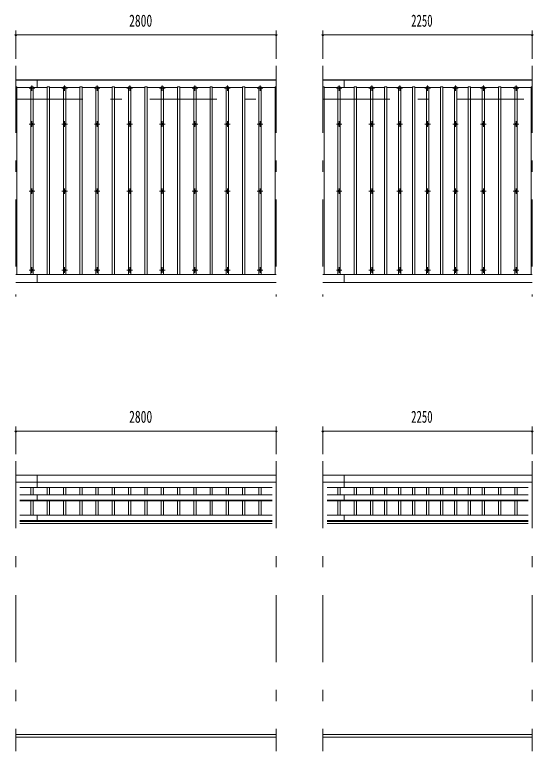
# Model space of a CAD drawing. Units: millimetres, scale not verified. Extents: x -25848 to 25858, y -10500 to 10500.
# Drawn here: x -15979 to -10409, y 1645 to 9567 of the extents above; entities that cross this region are included whole.
import ezdxf
from ezdxf.enums import TextEntityAlignment as Align

# ---------------------------------------------------------------- set-up
doc = ezdxf.new("R2010")
doc.units = ezdxf.units.MM
doc.header["$LTSCALE"] = 60
doc.linetypes.add('USER3', pattern=[24, 12, -5, 2, -5])
for name, color, linetype, lineweight in [('0-2_1-05BOLD', 7, 'Continuous', 18), ('0-3_1-25CENTER', 3, 'USER3', 18), ('0-4_1-45THIN', 4, 'Continuous', 18), ('0-5_1-55DIM', 3, 'Continuous', 18)]:
    doc.layers.add(name, color=color, linetype=linetype, lineweight=lineweight)
doc.styles.add('ＭＳ ゴシック', font='')
doc.styles.get('ＭＳ ゴシック').set_extended_font_data('MS Gothic')

msp = doc.modelspace()

# ---------------------------------------------------------------- linework, layer by layer
at = {"layer": '0-2_1-05BOLD'}
for p, q in [((-15968.67, 8867.67), (-13168.67, 8867.67)), ((-15968.67, 8862.67), (-13168.67, 8862.67)), ((-15738.67, 8867.67), (-15738.67, 8784.63)), ((-12668.67, 8867.67), (-10418.67, 8867.67)), ((-12668.67, 8862.67), (-10418.67, 8862.67)), ((-12438.67, 8867.67), (-12438.67, 8784.63)), ((-15968.67, 6773.43), (-13168.67, 6773.43)), ((-15738.67, 6773.43), (-15738.67, 6687.67)), ((-12668.67, 6773.43), (-10418.67, 6773.43)), ((-12438.67, 6773.43), (-12438.67, 6687.67)), ((-15968.67, 6687.67), (-13168.67, 6687.67)), ((-12668.67, 6687.67), (-10418.67, 6687.67)), ((-13168.67, 4614.67), (-15968.67, 4614.67)), ((-15738.67, 4614.67), (-15738.67, 4482.27)), ((-10418.67, 4614.67), (-12668.67, 4614.67)), ((-12438.67, 4614.67), (-12438.67, 4482.27)), ((-15968.67, 4537.52), (-13168.67, 4537.52)), ((-12668.67, 4537.52), (-10418.67, 4537.52)), ((-13213.22, 4482.27), (-15924.12, 4482.27)), ((-10463.22, 4482.27), (-12624.12, 4482.27)), ((-15924.12, 4402.96), (-13213.22, 4402.96)), ((-15738.67, 4402.96), (-15738.67, 4337.03)), ((-12624.12, 4402.96), (-10463.22, 4402.96)), ((-12438.67, 4402.96), (-12438.67, 4337.03)), ((-15924.12, 4345.26), (-13213.22, 4345.26)), ((-15924.12, 4337.03), (-13213.22, 4337.03)), ((-12624.12, 4345.26), (-10463.22, 4345.26)), ((-12624.12, 4337.03), (-10463.22, 4337.03)), ((-13213.22, 4182.45), (-15924.12, 4182.45)), ((-13213.22, 4127.33), (-15924.12, 4127.33)), ((-15738.67, 4182.45), (-15738.67, 4115.47)), ((-10463.22, 4182.45), (-12624.12, 4182.45)), ((-10463.22, 4127.33), (-12624.12, 4127.33)), ((-12438.67, 4182.45), (-12438.67, 4115.47)), ((-13213.22, 4115.47), (-15924.12, 4115.47)), ((-13213.22, 4094.67), (-15924.12, 4094.67)), ((-10463.22, 4115.47), (-12624.12, 4115.47)), ((-10463.22, 4094.67), (-12624.12, 4094.67)), ((-13168.67, 1824.67), (-15968.67, 1824.67)), ((-10418.67, 1824.67), (-12668.67, 1824.67)), ((-13168.67, 1794.67), (-15968.67, 1794.67)), ((-10418.67, 1794.67), (-12668.67, 1794.67))]:
    msp.add_line(p, q, dxfattribs=at)
for centre in [(-15793.67, 8390.17), (-15443.67, 8390.17), (-15093.67, 8390.17), (-14743.67, 8390.17), (-14393.67, 8390.17), (-14043.67, 8390.17), (-13693.68, 8390.17), (-13343.67, 8390.17), (-12493.67, 8390.17), (-12143.67, 8390.17), (-11843.67, 8390.17), (-11543.67, 8390.17), (-11243.67, 8390.17), (-10943.67, 8390.17), (-10593.67, 8390.17), (-15793.67, 7668.51), (-15443.67, 7668.51), (-15093.67, 7668.51), (-14743.67, 7668.51), (-14393.67, 7668.51), (-14043.67, 7668.51), (-13693.68, 7668.51), (-13343.67, 7668.51), (-12493.67, 7668.51), (-12143.67, 7668.51), (-11843.67, 7668.51), (-11543.67, 7668.51), (-11243.67, 7668.51), (-10943.67, 7668.51), (-10593.67, 7668.51), (-15793.67, 6820.85), (-15443.67, 6820.85), (-15093.67, 6820.85), (-14743.67, 6820.85), (-14393.67, 6820.85), (-14043.67, 6820.85), (-13693.68, 6820.85), (-13343.67, 6820.85), (-12493.67, 6820.85), (-12143.67, 6820.85), (-11843.67, 6820.85), (-11543.67, 6820.85), (-11243.67, 6820.85), (-10943.67, 6820.85), (-10593.67, 6820.85)]:
    msp.add_circle(centre, 10, dxfattribs=at)
for centre, start, end in [((-15793.67, 8765.7), 46.39838, 133.60162), ((-15793.67, 8786.71), 226.3961, 313.6039), ((-15443.67, 8765.7), 46.39838, 133.60162), ((-15443.67, 8786.71), 226.3961, 313.6039), ((-15093.67, 8765.7), 46.39838, 133.60162), ((-15093.67, 8786.71), 226.3961, 313.6039), ((-14743.67, 8765.7), 46.39838, 133.60162), ((-14743.67, 8786.71), 226.3961, 313.6039), ((-14393.67, 8765.7), 46.39838, 133.60162), ((-14393.67, 8786.71), 226.3961, 313.6039), ((-14043.67, 8765.7), 46.39838, 133.60162), ((-14043.67, 8786.71), 226.3961, 313.6039), ((-13693.68, 8765.7), 46.39838, 133.60162), ((-13693.68, 8786.71), 226.3961, 313.6039), ((-13343.67, 8765.7), 46.39838, 133.60162), ((-13343.67, 8786.71), 226.3961, 313.6039), ((-12493.67, 8765.7), 46.39838, 133.60162), ((-12493.67, 8786.71), 226.3961, 313.6039), ((-12143.67, 8765.7), 46.39838, 133.60162), ((-12143.67, 8786.71), 226.3961, 313.6039), ((-11843.67, 8765.7), 46.39838, 133.60162), ((-11843.67, 8786.71), 226.3961, 313.6039), ((-11543.67, 8765.7), 46.39838, 133.60162), ((-11543.67, 8786.71), 226.3961, 313.6039), ((-11243.67, 8765.7), 46.39838, 133.60162), ((-11243.67, 8786.71), 226.3961, 313.6039), ((-10943.67, 8765.7), 46.39838, 133.60162), ((-10943.67, 8786.71), 226.3961, 313.6039), ((-10593.67, 8765.7), 46.39838, 133.60162), ((-10593.67, 8786.71), 226.3961, 313.6039)]:
    msp.add_arc(centre, 14.5, start, end, dxfattribs=at)
at = {"layer": '0-3_1-25CENTER'}
for p, q in [((-15968.67, 9017.67), (-15968.67, 6537.67)), ((-13168.67, 9017.67), (-13168.67, 6537.67)), ((-12668.67, 9017.67), (-12668.67, 6537.67)), ((-10418.67, 9017.67), (-10418.67, 6537.67)), ((-15793.67, 8806.2), (-15793.67, 8746.2)), ((-15443.67, 8806.2), (-15443.67, 8746.2)), ((-15093.67, 8806.2), (-15093.67, 8746.2)), ((-14743.67, 8806.2), (-14743.67, 8746.2)), ((-14393.67, 8806.2), (-14393.67, 8746.2)), ((-14043.67, 8806.2), (-14043.67, 8746.2)), ((-13693.68, 8806.2), (-13693.68, 8746.2)), ((-13343.67, 8806.2), (-13343.67, 8746.2)), ((-12493.67, 8806.2), (-12493.67, 8746.2)), ((-12143.67, 8806.2), (-12143.67, 8746.2)), ((-11843.67, 8806.2), (-11843.67, 8746.2)), ((-11543.67, 8806.2), (-11543.67, 8746.2)), ((-11243.67, 8806.2), (-11243.67, 8746.2)), ((-10943.67, 8806.2), (-10943.67, 8746.2)), ((-10593.67, 8806.2), (-10593.67, 8746.2)), ((-15823.67, 8776.2), (-15763.67, 8776.2)), ((-15473.67, 8776.2), (-15413.67, 8776.2)), ((-15123.67, 8776.2), (-15063.67, 8776.2)), ((-14773.67, 8776.2), (-14713.67, 8776.2)), ((-14423.67, 8776.2), (-14363.67, 8776.2)), ((-14073.67, 8776.2), (-14013.67, 8776.2)), ((-13723.67, 8776.2), (-13663.67, 8776.2)), ((-13373.67, 8776.2), (-13313.67, 8776.2)), ((-12523.67, 8776.2), (-12463.67, 8776.2)), ((-12173.67, 8776.2), (-12113.67, 8776.2)), ((-11873.67, 8776.2), (-11813.67, 8776.2)), ((-11573.67, 8776.2), (-11513.67, 8776.2)), ((-11273.68, 8776.2), (-11213.67, 8776.2)), ((-10973.67, 8776.2), (-10913.67, 8776.2)), ((-10623.67, 8776.2), (-10563.67, 8776.2)), ((-15968.67, 8657.67), (-13168.67, 8657.67)), ((-12668.67, 8657.67), (-10418.67, 8657.67)), ((-15793.67, 8420.16), (-15793.67, 8360.17)), ((-15443.67, 8420.16), (-15443.67, 8360.17)), ((-15093.67, 8420.16), (-15093.67, 8360.17)), ((-14743.67, 8420.16), (-14743.67, 8360.17)), ((-14393.67, 8420.16), (-14393.67, 8360.17)), ((-14043.67, 8420.16), (-14043.67, 8360.17)), ((-13693.68, 8420.16), (-13693.68, 8360.17)), ((-13343.67, 8420.16), (-13343.67, 8360.17)), ((-12493.67, 8420.16), (-12493.67, 8360.17)), ((-12143.67, 8420.16), (-12143.67, 8360.17)), ((-11843.67, 8420.16), (-11843.67, 8360.17)), ((-11543.67, 8420.16), (-11543.67, 8360.17)), ((-11243.67, 8420.16), (-11243.67, 8360.17)), ((-10943.67, 8420.16), (-10943.67, 8360.17)), ((-10593.67, 8420.16), (-10593.67, 8360.17)), ((-15823.67, 8390.17), (-15763.67, 8390.17)), ((-15473.67, 8390.17), (-15413.67, 8390.17)), ((-15123.67, 8390.17), (-15063.67, 8390.17)), ((-14773.67, 8390.17), (-14713.67, 8390.17)), ((-14423.67, 8390.17), (-14363.67, 8390.17)), ((-14073.67, 8390.17), (-14013.67, 8390.17)), ((-13723.67, 8390.17), (-13663.67, 8390.17)), ((-13373.67, 8390.17), (-13313.67, 8390.17)), ((-12523.67, 8390.17), (-12463.67, 8390.17)), ((-12173.67, 8390.17), (-12113.67, 8390.17)), ((-11873.67, 8390.17), (-11813.67, 8390.17)), ((-11573.67, 8390.17), (-11513.67, 8390.17)), ((-11273.67, 8390.17), (-11213.67, 8390.17)), ((-10973.67, 8390.17), (-10913.67, 8390.17)), ((-10623.67, 8390.17), (-10563.67, 8390.17)), ((-15793.67, 7698.51), (-15793.67, 7638.5)), ((-15443.67, 7698.51), (-15443.67, 7638.5)), ((-15093.67, 7698.51), (-15093.67, 7638.5)), ((-14743.67, 7698.51), (-14743.67, 7638.5)), ((-14393.67, 7698.51), (-14393.67, 7638.5)), ((-14043.67, 7698.51), (-14043.67, 7638.5)), ((-13693.68, 7698.51), (-13693.68, 7638.5)), ((-13343.67, 7698.51), (-13343.67, 7638.5)), ((-12493.67, 7698.51), (-12493.67, 7638.5)), ((-12143.67, 7698.51), (-12143.67, 7638.5)), ((-11843.67, 7698.51), (-11843.67, 7638.5)), ((-11543.67, 7698.51), (-11543.67, 7638.5)), ((-11243.67, 7698.51), (-11243.67, 7638.5)), ((-10943.67, 7698.51), (-10943.67, 7638.5)), ((-10593.67, 7698.51), (-10593.67, 7638.5)), ((-15823.67, 7668.51), (-15763.67, 7668.51)), ((-15473.67, 7668.51), (-15413.67, 7668.51)), ((-15123.67, 7668.51), (-15063.67, 7668.51)), ((-14773.67, 7668.51), (-14713.67, 7668.51)), ((-14423.67, 7668.51), (-14363.67, 7668.51)), ((-14073.67, 7668.51), (-14013.67, 7668.51)), ((-13723.67, 7668.51), (-13663.67, 7668.51)), ((-13373.67, 7668.51), (-13313.67, 7668.51)), ((-12523.67, 7668.51), (-12463.67, 7668.51)), ((-12173.67, 7668.51), (-12113.67, 7668.51)), ((-11873.67, 7668.51), (-11813.67, 7668.51)), ((-11573.67, 7668.51), (-11513.67, 7668.51)), ((-11273.67, 7668.51), (-11213.67, 7668.51)), ((-10973.67, 7668.51), (-10913.67, 7668.51)), ((-10623.67, 7668.51), (-10563.67, 7668.51)), ((-15823.67, 6820.85), (-15763.67, 6820.85)), ((-15793.67, 6850.84), (-15793.67, 6790.85)), ((-15473.67, 6820.85), (-15413.67, 6820.85)), ((-15443.67, 6850.84), (-15443.67, 6790.85)), ((-15123.67, 6820.85), (-15063.67, 6820.85)), ((-15093.67, 6850.84), (-15093.67, 6790.85)), ((-14773.67, 6820.85), (-14713.67, 6820.85)), ((-14743.67, 6850.84), (-14743.67, 6790.85)), ((-14423.67, 6820.85), (-14363.67, 6820.85)), ((-14393.67, 6850.84), (-14393.67, 6790.85)), ((-14073.67, 6820.85), (-14013.67, 6820.85)), ((-14043.67, 6850.84), (-14043.67, 6790.85)), ((-13723.67, 6820.85), (-13663.67, 6820.85)), ((-13693.68, 6850.84), (-13693.68, 6790.85)), ((-13373.67, 6820.85), (-13313.67, 6820.85)), ((-13343.67, 6850.84), (-13343.67, 6790.85)), ((-12523.67, 6820.85), (-12463.67, 6820.85)), ((-12493.67, 6850.84), (-12493.67, 6790.85)), ((-12173.67, 6820.85), (-12113.67, 6820.85)), ((-12143.67, 6850.84), (-12143.67, 6790.85)), ((-11873.67, 6820.85), (-11813.67, 6820.85)), ((-11843.67, 6850.84), (-11843.67, 6790.85)), ((-11573.67, 6820.85), (-11513.67, 6820.85)), ((-11543.67, 6850.84), (-11543.67, 6790.85)), ((-11273.67, 6820.85), (-11213.67, 6820.85)), ((-11243.67, 6850.84), (-11243.67, 6790.85)), ((-10973.67, 6820.85), (-10913.67, 6820.85)), ((-10943.67, 6850.84), (-10943.67, 6790.85)), ((-10623.67, 6820.85), (-10563.67, 6820.85)), ((-10593.67, 6850.84), (-10593.67, 6790.85)), ((-15968.67, 4764.67), (-15968.67, 1644.67)), ((-13168.67, 4764.67), (-13168.67, 1644.67)), ((-12668.67, 4764.67), (-12668.67, 1644.67)), ((-10418.67, 4764.67), (-10418.67, 1644.67))]:
    msp.add_line(p, q, dxfattribs=at)
at = {"layer": '0-4_1-45THIN'}
for p, q in [((-15956.17, 8784.63), (-15806.17, 8784.63)), ((-15806.17, 8790.67), (-15806.17, 6773.43)), ((-15631.17, 8784.63), (-15781.17, 8784.63)), ((-15631.17, 8790.67), (-15631.17, 6773.43)), ((-15606.17, 8784.63), (-15456.17, 8784.63)), ((-15456.17, 8790.67), (-15456.17, 6773.43)), ((-15281.17, 8784.63), (-15431.17, 8784.63)), ((-15281.17, 8790.67), (-15281.17, 6773.43)), ((-15256.17, 8784.63), (-15106.17, 8784.63)), ((-15106.17, 8790.67), (-15106.17, 6773.43)), ((-14931.17, 8784.63), (-15081.17, 8784.63)), ((-14931.17, 8790.67), (-14931.17, 6773.43)), ((-14906.17, 8784.63), (-14756.17, 8784.63)), ((-14756.17, 8790.67), (-14756.17, 6773.43)), ((-14581.17, 8784.63), (-14731.17, 8784.63)), ((-14581.17, 8790.67), (-14581.17, 6773.43)), ((-14556.17, 8784.63), (-14406.17, 8784.63)), ((-14406.17, 8790.67), (-14406.17, 6773.43)), ((-14231.17, 8784.63), (-14381.17, 8784.63)), ((-14231.17, 8790.67), (-14231.17, 6773.43)), ((-14206.17, 8784.63), (-14056.17, 8784.63)), ((-14056.17, 8790.67), (-14056.17, 6773.43)), ((-13881.17, 8784.63), (-14031.17, 8784.63)), ((-13881.17, 8790.67), (-13881.17, 6773.43)), ((-13856.17, 8784.63), (-13706.17, 8784.63)), ((-13706.17, 8790.67), (-13706.17, 6773.43)), ((-13531.17, 8784.63), (-13681.17, 8784.63)), ((-13531.17, 8790.67), (-13531.17, 6773.43)), ((-13506.17, 8784.63), (-13356.17, 8784.63)), ((-13356.17, 8790.67), (-13356.17, 6773.43)), ((-13181.17, 8784.63), (-13331.17, 8784.63)), ((-13181.17, 8790.67), (-13181.17, 6773.43)), ((-13181.17, 8790.67), (-13168.67, 8790.67)), ((-12656.17, 8784.63), (-12506.17, 8784.63)), ((-12506.17, 8790.67), (-12506.17, 6773.43)), ((-12331.17, 8784.63), (-12481.17, 8784.63)), ((-12331.17, 8790.67), (-12331.17, 6773.43)), ((-12306.17, 8784.63), (-12156.17, 8784.63)), ((-12156.17, 8790.67), (-12156.17, 6773.43)), ((-12006.17, 8784.63), (-12131.17, 8784.63)), ((-12006.17, 8790.67), (-12006.17, 6773.43)), ((-11981.17, 8784.63), (-11856.17, 8784.63)), ((-11856.17, 8790.67), (-11856.17, 6773.43)), ((-11706.17, 8784.63), (-11831.17, 8784.63)), ((-11706.17, 8790.67), (-11706.17, 6773.43)), ((-11681.17, 8784.63), (-11556.17, 8784.63)), ((-11556.17, 8790.67), (-11556.17, 6773.43)), ((-11406.17, 8784.63), (-11531.17, 8784.63)), ((-11406.17, 8790.67), (-11406.17, 6773.43)), ((-11381.17, 8784.63), (-11256.17, 8784.63)), ((-11256.17, 8790.67), (-11256.17, 6773.43)), ((-11106.17, 8784.63), (-11231.17, 8784.63)), ((-11106.17, 8790.67), (-11106.17, 6773.43)), ((-11081.17, 8784.63), (-10956.17, 8784.63)), ((-10956.17, 8790.67), (-10956.17, 6773.43)), ((-10781.18, 8784.63), (-10931.17, 8784.63)), ((-10781.18, 8790.67), (-10781.18, 6773.43)), ((-10756.17, 8784.63), (-10606.17, 8784.63)), ((-10606.17, 8790.67), (-10606.17, 6773.43)), ((-10431.17, 8784.63), (-10581.17, 8784.63)), ((-10431.18, 8790.67), (-10431.17, 6773.43)), ((-10431.18, 8790.67), (-10418.67, 8790.67)), ((-15806.17, 4482.27), (-15806.17, 4402.96)), ((-15781.17, 4482.27), (-15781.17, 4402.96)), ((-15631.17, 4482.27), (-15631.17, 4402.96)), ((-15606.17, 4482.27), (-15606.17, 4402.96)), ((-15456.17, 4482.27), (-15456.17, 4402.96)), ((-15431.17, 4482.27), (-15431.17, 4402.96)), ((-15281.17, 4482.27), (-15281.17, 4402.96)), ((-15256.17, 4482.27), (-15256.17, 4402.96)), ((-15106.17, 4482.27), (-15106.17, 4402.96)), ((-15081.17, 4482.27), (-15081.17, 4402.96)), ((-14931.17, 4482.27), (-14931.17, 4402.96)), ((-14906.17, 4482.27), (-14906.17, 4402.96)), ((-14756.17, 4482.27), (-14756.17, 4402.96)), ((-14731.17, 4482.27), (-14731.17, 4402.96)), ((-14581.17, 4482.27), (-14581.17, 4402.96)), ((-14556.17, 4482.27), (-14556.17, 4402.96)), ((-14406.17, 4482.27), (-14406.17, 4402.96)), ((-14381.17, 4482.27), (-14381.17, 4402.96)), ((-14231.17, 4482.27), (-14231.17, 4402.96)), ((-14206.17, 4482.27), (-14206.17, 4402.96)), ((-14056.17, 4482.27), (-14056.17, 4402.96)), ((-14031.17, 4482.27), (-14031.17, 4402.96)), ((-13881.17, 4482.27), (-13881.17, 4402.96)), ((-13856.17, 4482.27), (-13856.17, 4402.96)), ((-13706.17, 4482.27), (-13706.17, 4402.96)), ((-13681.17, 4482.27), (-13681.17, 4402.96)), ((-13531.17, 4482.27), (-13531.17, 4402.96)), ((-13506.17, 4482.27), (-13506.17, 4402.96)), ((-13356.17, 4482.27), (-13356.17, 4402.96)), ((-13331.17, 4482.27), (-13331.17, 4402.96)), ((-12506.17, 4482.27), (-12506.17, 4402.96)), ((-12481.17, 4482.27), (-12481.17, 4402.96)), ((-12331.17, 4482.27), (-12331.17, 4402.96)), ((-12306.17, 4482.27), (-12306.17, 4402.96)), ((-12156.17, 4482.27), (-12156.17, 4402.96)), ((-12131.17, 4482.27), (-12131.17, 4402.96)), ((-12006.17, 4482.27), (-12006.17, 4402.96)), ((-11981.17, 4482.27), (-11981.17, 4402.96)), ((-11856.17, 4482.27), (-11856.17, 4402.96)), ((-11831.17, 4482.27), (-11831.17, 4402.96)), ((-11706.17, 4482.27), (-11706.17, 4402.96)), ((-11681.17, 4482.27), (-11681.17, 4402.96)), ((-11556.17, 4482.27), (-11556.17, 4402.96)), ((-11531.17, 4482.27), (-11531.17, 4402.96)), ((-11406.17, 4482.27), (-11406.17, 4402.96)), ((-11381.17, 4482.27), (-11381.17, 4402.96)), ((-11256.17, 4482.27), (-11256.17, 4402.96)), ((-11231.17, 4482.27), (-11231.17, 4402.96)), ((-11106.17, 4482.27), (-11106.17, 4402.96)), ((-11081.17, 4482.27), (-11081.17, 4402.96)), ((-10956.17, 4482.27), (-10956.17, 4402.96)), ((-10931.17, 4482.27), (-10931.17, 4402.96)), ((-10781.17, 4482.27), (-10781.17, 4402.96)), ((-10756.17, 4482.27), (-10756.17, 4402.96)), ((-10606.17, 4482.27), (-10606.17, 4402.96)), ((-10581.17, 4482.27), (-10581.17, 4402.96)), ((-15806.17, 4337.03), (-15806.17, 4182.45)), ((-15781.17, 4337.03), (-15781.17, 4182.45)), ((-15631.17, 4337.03), (-15631.17, 4182.45)), ((-15606.17, 4337.03), (-15606.17, 4182.45)), ((-15456.17, 4337.03), (-15456.17, 4182.45)), ((-15431.17, 4337.03), (-15431.17, 4182.45)), ((-15281.17, 4337.03), (-15281.17, 4182.45)), ((-15256.17, 4337.03), (-15256.17, 4182.45)), ((-15106.17, 4337.03), (-15106.17, 4182.45)), ((-15081.17, 4337.03), (-15081.17, 4182.45)), ((-14931.17, 4337.03), (-14931.17, 4182.45)), ((-14906.17, 4337.03), (-14906.17, 4182.45)), ((-14756.17, 4337.03), (-14756.17, 4182.45)), ((-14731.17, 4337.03), (-14731.17, 4182.45)), ((-14581.17, 4337.03), (-14581.17, 4182.45)), ((-14556.17, 4337.03), (-14556.17, 4182.45)), ((-14406.17, 4337.03), (-14406.17, 4182.45)), ((-14381.17, 4337.03), (-14381.17, 4182.45)), ((-14231.17, 4337.03), (-14231.17, 4182.45)), ((-14206.17, 4337.03), (-14206.17, 4182.45)), ((-14056.17, 4337.03), (-14056.17, 4182.45)), ((-14031.17, 4337.03), (-14031.17, 4182.45)), ((-13881.17, 4337.03), (-13881.17, 4182.45)), ((-13856.17, 4337.03), (-13856.17, 4182.45)), ((-13706.17, 4337.03), (-13706.17, 4182.45)), ((-13681.17, 4337.03), (-13681.17, 4182.45)), ((-13531.17, 4337.03), (-13531.17, 4182.45)), ((-13506.17, 4337.03), (-13506.17, 4182.45)), ((-13356.17, 4337.03), (-13356.17, 4182.45)), ((-13331.17, 4337.03), (-13331.17, 4182.45)), ((-12506.17, 4337.03), (-12506.17, 4182.45)), ((-12481.17, 4337.03), (-12481.17, 4182.45)), ((-12331.17, 4337.03), (-12331.17, 4182.45)), ((-12306.17, 4337.03), (-12306.17, 4182.45)), ((-12156.17, 4337.03), (-12156.17, 4182.45)), ((-12131.17, 4337.03), (-12131.17, 4182.45)), ((-12006.17, 4337.03), (-12006.17, 4182.45)), ((-11981.17, 4337.03), (-11981.17, 4182.45)), ((-11856.17, 4337.03), (-11856.17, 4182.45)), ((-11831.17, 4337.03), (-11831.17, 4182.45)), ((-11706.17, 4337.03), (-11706.17, 4182.45)), ((-11681.17, 4337.03), (-11681.17, 4182.45)), ((-11556.17, 4337.03), (-11556.17, 4182.45)), ((-11531.17, 4337.03), (-11531.17, 4182.45)), ((-11406.17, 4337.03), (-11406.17, 4182.45)), ((-11381.17, 4337.03), (-11381.17, 4182.45)), ((-11256.17, 4337.03), (-11256.17, 4182.45)), ((-11231.17, 4337.03), (-11231.17, 4182.45)), ((-11106.17, 4337.03), (-11106.17, 4182.45)), ((-11081.17, 4337.03), (-11081.17, 4182.45)), ((-10956.17, 4337.03), (-10956.17, 4182.45)), ((-10931.17, 4337.03), (-10931.17, 4182.45)), ((-10781.17, 4337.03), (-10781.17, 4182.45)), ((-10756.17, 4337.03), (-10756.17, 4182.45)), ((-10606.17, 4337.03), (-10606.17, 4182.45)), ((-10581.17, 4337.03), (-10581.17, 4182.45))]:
    msp.add_line(p, q, dxfattribs=at)
for points in [[(-15968.67, 8790.67), (-15956.17, 8790.67), (-15956.17, 6773.43)], [(-15806.17, 8790.67), (-15781.17, 8790.67), (-15781.17, 6773.43)], [(-15631.17, 8790.67), (-15606.17, 8790.67), (-15606.17, 6773.43)], [(-15456.17, 8790.67), (-15431.17, 8790.67), (-15431.17, 6773.43)], [(-15281.17, 8790.67), (-15256.17, 8790.67), (-15256.17, 6773.43)], [(-15106.17, 8790.67), (-15081.17, 8790.67), (-15081.17, 6773.43)], [(-14931.17, 8790.67), (-14906.17, 8790.67), (-14906.17, 6773.43)], [(-14756.17, 8790.67), (-14731.17, 8790.67), (-14731.17, 6773.43)], [(-14581.17, 8790.67), (-14556.17, 8790.67), (-14556.17, 6773.43)], [(-14406.17, 8790.67), (-14381.17, 8790.67), (-14381.17, 6773.43)], [(-14231.17, 8790.67), (-14206.17, 8790.67), (-14206.17, 6773.43)], [(-14056.17, 8790.67), (-14031.17, 8790.67), (-14031.17, 6773.43)], [(-13881.17, 8790.67), (-13856.17, 8790.67), (-13856.17, 6773.43)], [(-13706.17, 8790.67), (-13681.17, 8790.67), (-13681.17, 6773.43)], [(-13531.17, 8790.67), (-13506.17, 8790.67), (-13506.17, 6773.43)], [(-13356.17, 8790.67), (-13331.17, 8790.67), (-13331.17, 6773.43)], [(-12668.67, 8790.67), (-12656.17, 8790.67), (-12656.17, 6773.43)], [(-12506.17, 8790.67), (-12481.17, 8790.67), (-12481.17, 6773.43)], [(-12331.17, 8790.67), (-12306.17, 8790.67), (-12306.17, 6773.43)], [(-12156.17, 8790.67), (-12131.17, 8790.67), (-12131.17, 6773.43)], [(-12006.17, 8790.67), (-11981.17, 8790.67), (-11981.17, 6773.43)], [(-11856.17, 8790.67), (-11831.17, 8790.67), (-11831.17, 6773.43)], [(-11706.17, 8790.67), (-11681.17, 8790.67), (-11681.17, 6773.43)], [(-11556.17, 8790.67), (-11531.17, 8790.67), (-11531.17, 6773.43)], [(-11406.17, 8790.67), (-11381.17, 8790.67), (-11381.17, 6773.43)], [(-11256.17, 8790.67), (-11231.17, 8790.67), (-11231.17, 6773.43)], [(-11106.17, 8790.67), (-11081.17, 8790.67), (-11081.17, 6773.43)], [(-10956.17, 8790.67), (-10931.17, 8790.67), (-10931.17, 6773.43)], [(-10781.18, 8790.67), (-10756.17, 8790.67), (-10756.17, 6773.43)], [(-10606.17, 8790.67), (-10581.17, 8790.67), (-10581.17, 6773.43)]]:
    msp.add_lwpolyline(points, dxfattribs=at)
at = {"layer": '0-5_1-55DIM'}
for p, q in [((-15958.67, 9348.67), (-15978.67, 9348.67)), ((-15968.67, 9092.68), (-15968.67, 9398.67)), ((-15968.67, 9348.67), (-13168.67, 9348.67)), ((-13158.67, 9348.67), (-13178.67, 9348.67)), ((-13168.67, 9092.68), (-13168.67, 9398.67)), ((-12658.67, 9348.67), (-12678.67, 9348.67)), ((-12668.67, 9092.68), (-12668.67, 9398.67)), ((-12668.67, 9348.67), (-10418.67, 9348.67)), ((-10408.67, 9348.67), (-10428.67, 9348.67)), ((-10418.67, 9092.68), (-10418.67, 9398.67)), ((-15958.67, 5088.67), (-15978.67, 5088.67)), ((-15968.67, 4839.67), (-15968.67, 5138.67)), ((-15968.67, 5088.67), (-13168.67, 5088.67)), ((-13158.67, 5088.67), (-13178.67, 5088.67)), ((-13168.67, 4839.67), (-13168.67, 5138.67)), ((-12658.67, 5088.67), (-12678.67, 5088.67)), ((-12668.67, 4839.67), (-12668.67, 5138.67)), ((-12668.67, 5088.67), (-10418.67, 5088.67)), ((-10408.67, 5088.67), (-10428.67, 5088.67)), ((-10418.67, 4839.67), (-10418.67, 5138.67))]:
    msp.add_line(p, q, dxfattribs=at)
for centre in [(-15968.67, 9348.67), (-13168.67, 9348.67), (-12668.67, 9348.67), (-10418.67, 9348.67), (-15968.67, 5088.67), (-13168.67, 5088.67), (-12668.67, 5088.67), (-10418.67, 5088.67)]:
    msp.add_arc(centre, 10, 180, 0, dxfattribs=at)

# ---------------------------------------------------------------- texts
at = {"layer": '0-5_1-55DIM', "color": 7, "style": 'ＭＳ ゴシック'}
for s, width, p in [('2800', 0.7, (-14749.94, 9398.67)), ('2250', 0.65, (-11720.36, 9398.67)), ('2800', 0.7, (-14749.94, 5138.67)), ('2250', 0.65, (-11720.36, 5138.67))]:
    msp.add_text(s, height=130.2, dxfattribs=dict(at, width=width)).set_placement(p, align=Align.BOTTOM_LEFT)

doc.saveas('drawing.dxf')
